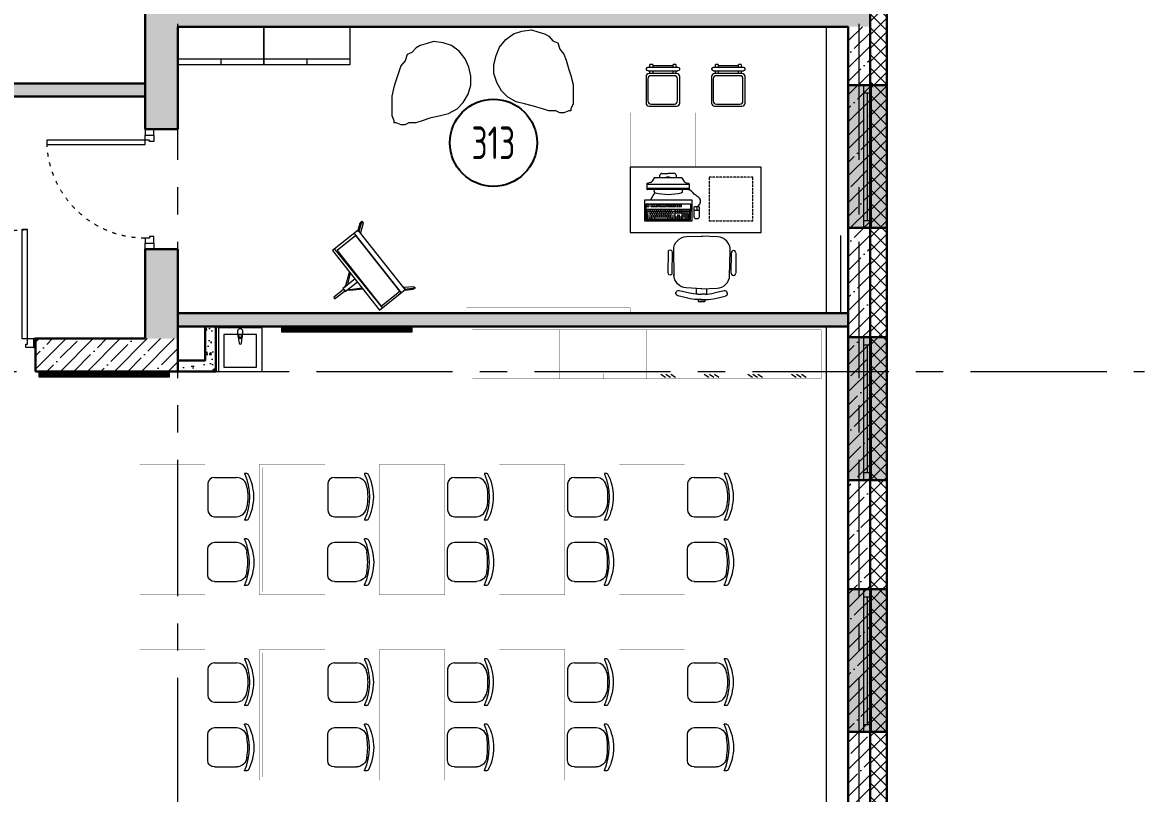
# Model space of a CAD drawing. Header units: millimetres. Extents: x -13407 to 95998, y -2611 to 109495.
# Drawn here: x 60740 to 71033, y 2378 to 9450 of the extents above; entities that cross this region are included whole.
import ezdxf
from ezdxf.enums import TextEntityAlignment as Align

# ---------------------------------------------------------------- set-up
doc = ezdxf.new("R2010")
doc.units = ezdxf.units.MM
for name, pattern in [('ACAD_ISO03W100', [30, 12, -18]), ('CENTER', [2, 1.25, -0.25, 0.25, -0.25]), ('HIDDEN', [6, 4, -2])]:
    doc.linetypes.add(name, pattern=pattern)
for name, color, linetype, lineweight in [('АР_Двери', 5, 'Continuous', 18), ('АР_Маркер экспликации', 239, 'Continuous', 13), ('АР_Навесной фасад', 5, 'Continuous', 5), ('АР_Номер помещения', 1, 'Continuous', 25), ('АР_Окна БЛОК', 250, 'Continuous', 13), ('АР_Оси', 193, 'Continuous', 9), ('АР_Перегородки газоблок', 165, 'Continuous', 30), ('АР_Перегородки газоблок_Штрих', 165, 'Continuous', 5), ('АР_Подоконники', 163, 'Continuous', 9), ('АР_Помещения_площадь', 19, 'Continuous', 9), ('АР_Сущ Несущая стена', 202, 'Continuous', 30), ('АР_Утеплитель', 250, 'Continuous', 9), ('АР_Штриховка монолит', 250, 'Continuous', 9), ('Сан.техника', 153, 'Continuous', 9), ('ТХ_мебель передв', 250, 'Continuous', 13), ('ТХ_обор_комп принт', 30, 'Continuous', 13), ('ТХ_ОСНОВНОЙ', 103, 'Continuous', 25)]:
    doc.layers.add(name, color=color, linetype=linetype, lineweight=lineweight)
doc.styles.add('ISOCPEUR', font='isocpeur.ttf', dxfattribs={"width": 0.7})
doc.styles.get("Standard").update_dxf_attribs({"font": 'arial.ttf'})
pattern_1 = [(45, (-951587.81, 109999.9), (-123.743687, 123.743687), []), (45, (-951464.07, 109999.9), (-123.743687, 123.743687), [218.75, -43.75, 0, -43.75])]
pattern_2 = [(50, (-58072.46, -55205.68), (215.17805, -18.82564), [22.5, -247.5]), (355, (-58072.46, -55205.68), (-41.6254, 225.65764), [18, -198]), (100.45144, (-58054.53, -55207.25), (173.55265, 206.832), [19.12206, -210.34263]), (46.1842, (-58072.46, -55145.68), (320.1724, -49.6558), [33.75, -371.25]), (96.63564, (-58045.78, -55149.82), (280.3986, 292.2356), [28.6831, -315.5141]), (351.18416, (-58072.46, -55145.68), (280.3986, 292.2356), [27, -297]), (21, (-58042.46, -55160.68), (179.07212, -120.78567), [22.5, -247.5]), (326, (-58042.46, -55160.68), (72.9946, 217.545), [18, -198]), (71.45144, (-58027.54, -55170.75), (252.0667, 96.75935), [19.12206, -210.34263]), (37.5, (-58072.46, -55205.68), (3.647957, 99.868156), [0, -195.6, 0, -201, 0, -198.75]), (7.5, (-58072.46, -55205.68), (78.92086, 118.32351), [0, -114.6, 0, -191.1, 0, -75.75]), (327.5, (-58139.36, -55205.68), (160.14673, -6.76646), [0, -75, 0, -234, 0, -310.5]), (317.5, (-58169.36, -55205.68), (174.95585, 30.0315), [0, -97.5, 0, -155.4, 0, -220.5])]

# ---------------------------------------------------------------- blocks, each defined once
blk = doc.blocks.new('*U225')
h = blk.add_hatch(color=253)
h.dxf.hatch_style = 1
h.paths.add_polyline_path([(-1310, -140), (0, -140), (0, 220), (-1310, 220)])
at = {"color": 253, "lineweight": 30}
for p, q in [((-1310, -140), (-1310, 220)), ((0, -140), (0, 220))]:
    blk.add_line(p, q, dxfattribs=at)
at = {"color": 253}
for p, q in [((0, 220), (-1310, 220)), ((-1310, 70), (0, 70)), ((-1310, 0), (0, 0)), ((-1240, 0), (-1240, 70)), ((-1240, 35), (-70, 35)), ((-70, 0), (-70, 70)), ((-1310, -140), (0, -140)), ((-1310, -140), (-1310, -140)), ((-1310, -140), (-1310, -140)), ((0, -140), (0, -140)), ((0, -140), (0, -140))]:
    blk.add_line(p, q, dxfattribs=at)
blk = doc.blocks.new('*U226')
h = blk.add_hatch(color=253)
h.dxf.hatch_style = 1
h.paths.add_polyline_path([(-1310, -140), (0, -140), (0, 220), (-1310, 220)])
at = {"color": 253, "lineweight": 30}
for p, q in [((-1310, -140), (-1310, 220)), ((0, -140), (0, 220))]:
    blk.add_line(p, q, dxfattribs=at)
at = {"color": 253}
for p, q in [((0, 220), (-1310, 220)), ((-1310, 70), (0, 70)), ((-1310, 0), (0, 0)), ((-1240, 0), (-1240, 70)), ((-1240, 35), (-70, 35)), ((-70, 0), (-70, 70)), ((-1310, -140), (0, -140)), ((-1310, -140), (-1310, -140)), ((-1310, -140), (-1310, -140)), ((0, -140), (0, -140)), ((0, -140), (0, -140))]:
    blk.add_line(p, q, dxfattribs=at)
blk = doc.blocks.new('*U227')
h = blk.add_hatch(color=253)
h.dxf.hatch_style = 1
h.paths.add_polyline_path([(-1310, -140), (0, -140), (0, 220), (-1310, 220)])
at = {"color": 253, "lineweight": 30}
for p, q in [((-1310, -140), (-1310, 220)), ((0, -140), (0, 220))]:
    blk.add_line(p, q, dxfattribs=at)
at = {"color": 253}
for p, q in [((0, 220), (-1310, 220)), ((-1310, 70), (0, 70)), ((-1310, 0), (0, 0)), ((-1240, 0), (-1240, 70)), ((-1240, 35), (-70, 35)), ((-70, 0), (-70, 70)), ((-1310, -140), (0, -140)), ((-1310, -140), (-1310, -140)), ((-1310, -140), (-1310, -140)), ((0, -140), (0, -140)), ((0, -140), (0, -140))]:
    blk.add_line(p, q, dxfattribs=at)
blk = doc.blocks.new('Полуторная_на лестницу')
at = {"color": 253}
for points in [[(75, 80), (75, 1080), (125, 1080), (125, 80)], [(1375, 430), (1375, 80), (1425, 80), (1425, 430)]]:
    blk.add_lwpolyline(points, close=True, dxfattribs=at)
for points in [[(0, 0), (0, 80), (20, 80), (20, 0), (0, 0)], [(20, 80), (20, 0), (90, 0), (90, 30), (75, 30), (75, 80), (20, 80)], [(1480, 80), (1480, 0), (1410, 0), (1410, 30), (1425, 30), (1425, 80), (1480, 80)], [(1500, 0), (1500, 80), (1480, 80), (1480, 0), (1500, 0)]]:
    blk.add_lwpolyline(points, dxfattribs=at)
at = {"color": 253, "linetype": 'ACAD_ISO03W100', "ltscale": 3}
for centre, radius, start, end in [((75, 80), 1000, 0, 90), ((1465, 40), 392, 95.9075, 174.0925)]:
    blk.add_arc(centre, radius, start, end, dxfattribs=at)
blk = doc.blocks.new('*U168')
at = {"color": 253}
for points in [[(-55, -80), (-55, 0), (-115, 0), (-115, -40), (-100, -40), (-100, -80), (-55, -80)], [(0, 0), (0, -80), (-55, -80), (-55, 0), (0, 0)], [(-1100, 0), (-1100, -80), (-1045, -80), (-1045, 0), (-1100, 0)], [(-1045, -80), (-1045, 0), (-985, 0), (-985, -40), (-1000, -40), (-1000, -80), (-1045, -80)]]:
    blk.add_lwpolyline(points, dxfattribs=at)
blk.add_lwpolyline([(-100, -80), (-100, -980), (-140, -980), (-140, -80)], close=True, dxfattribs=at)
at = {"color": 253, "linetype": 'ACAD_ISO03W100', "ltscale": 3}
blk.add_arc((-100, -80), 900, 180, 270, dxfattribs=at)
blk = doc.blocks.new('*U333')
at = {"layer": 'АР_Номер помещения', "color": 253}
blk.add_circle((-13868, 1606), 400, dxfattribs=at)
at = {"layer": 'АР_Номер помещения', "color": 253, "style": 'ISOCPEUR', "width": 0.7}
blk.add_attdef('НОМЕР_ПОМЕЩЕНИЯ', text='', height=300, dxfattribs=at).set_placement((-13868, 1606), align=Align.MIDDLE_CENTER)
at = {"layer": 'АР_Помещения_площадь', "color": 253, "lineweight": 30, "width": 0.7, "flags": 104}
blk.add_attdef('ИМЯ_ПОМЕЩЕНИЯ', text='', height=100, dxfattribs=at).set_placement((158, 1217), align=Align.MIDDLE_CENTER)
blk = doc.blocks.new('сан.техника')
at = {"layer": 'Сан.техника', "color": 253, "linetype": 'Continuous', "lineweight": 5}
for p, q in [((-27, 168), (-79, 161)), ((-27, 168), (-79, 161)), ((-79, 139), (-27, 132)), ((-79, 139), (-27, 132)), ((25, 175), (-17, 171)), ((25, 175), (-17, 171)), ((-17, 129), (25, 125)), ((-17, 129), (25, 125)), ((-15, 164), (0, 164)), ((-15, 164), (0, 164)), ((0, 136), (-15, 136)), ((0, 136), (-15, 136)), ((0, 164), (0, 136)), ((0, 164), (0, 136))]:
    blk.add_line(p, q, dxfattribs=at)
for points in [[(59, 350), (-341, 350), (-341, -50), (59, -50)], [(0, 300), (-300, 300), (-300, 0), (0, 0)], [(0, 300), (-300, 300), (-300, 0), (0, 0)]]:
    blk.add_lwpolyline(points, close=True, dxfattribs=at)
for centre, radius, start, end in [((-78, 150), 11.2, 97.1386, 262.8608), ((-78, 150), 11.2, 97.1386, 262.8608), ((-15, 150), 21.1, 122.7707, 237.2287), ((-15, 150), 21.1, 122.7707, 237.2287), ((-15, 150), 13.6, 89.9997, 269.9997), ((-15, 150), 13.6, 89.9997, 269.9997), ((-15, 150), 21.1, 95.1693, 122.7707), ((-15, 150), 21.1, 95.1693, 122.7707), ((-15, 150), 21.1, 237.2287, 264.8301), ((-15, 150), 21.1, 237.2287, 264.8301), ((25, 150), 25, 269.9997, 89.9997), ((25, 150), 25, 269.9997, 89.9997)]:
    blk.add_arc(centre, radius, start, end, dxfattribs=at)
blk = doc.blocks.new('У058')
at = {"layer": 'ТХ_мебель передв', "color": 253, "ltscale": 100}
for points, const_width in [([(70477.5, 42777), (71077.5, 42777), (71077.5, 41577), (70477.5, 41577)], 2), ([(70507.5, 42747), (71077.5, 42747), (71077.5, 41607), (70507.5, 41607)], 1)]:
    blk.add_lwpolyline(points, close=True, dxfattribs=dict(at, const_width=const_width))
blk = doc.blocks.new('У060')
at = {"layer": 'ТХ_мебель передв', "color": 253, "lineweight": 0, "ltscale": 100, "transparency": 33554687}
for points in [[(66977, 41938), (67178, 41938)], [(67273, 41969), (67252, 41969)], [(66914, 41636), (66914, 41874)], [(66977, 41578), (67178, 41578)], [(67273, 41541), (67252, 41541)]]:
    blk.add_lwpolyline(points, dxfattribs=at)
for centre, radius, start, end in [((66774, 41755), 522, 336.4029, 23.5971), ((66737, 41755), 544, 350.2064, 9.7936)]:
    blk.add_arc(centre, radius, start, end, dxfattribs=at)
for points in [[(66914, 41874), (66914, 41906), (66940, 41938), (66977, 41938)], [(67178, 41938), (67226, 41938), (67268, 41895), (67273, 41848)], [(67252, 41964), (67247, 41964), (67252, 41969), (67252, 41969)], [(67273, 41969), (67279, 41969), (67279, 41964), (67284, 41964)], [(66977, 41578), (66940, 41578), (66914, 41604), (66914, 41636)], [(67273, 41668), (67268, 41615), (67226, 41578), (67178, 41578)], [(67252, 41541), (67252, 41541), (67252, 41541), (67252, 41546)]]:
    blk.add_open_spline(points, degree=3, dxfattribs=at)
blk.add_open_spline([(67284, 41964), (67353, 41832), (67353, 41678), (67284, 41546), (67279, 41546), (67279, 41541), (67273, 41541)], degree=3, knots=[0, 0, 0, 0, 1, 1, 1, 2, 2, 2, 2], dxfattribs=at)
blk = doc.blocks.new('A$C3da1b1ea')
at = {"color": 253, "lineweight": 0}
blk.add_lwpolyline([(0, 0), (50, 0), (50, -1200), (0, -1200), (0, 0)], dxfattribs=at)
blk = doc.blocks.new('У062-2')
at = {"layer": 'ТХ_мебель передв', "color": 253, "ltscale": 100}
for p, q in [((73687, 43374.5), (73729.5, 43402.5)), ((73733, 43374.5), (73775.5, 43402.5)), ((73779, 43374.5), (73821.5, 43402.5)), ((74087, 43374.5), (74129.5, 43402.5)), ((74133, 43374.5), (74175.5, 43402.5)), ((74179, 43374.5), (74221.5, 43402.5))]:
    blk.add_line(p, q, dxfattribs=at)
for points, const_width in [([(73549.5, 43813.5), (74349.5, 43813.5), (74349.5, 43363.5), (73549.5, 43363.5)], 2), ([(73549.5, 43363.5), (74349.5, 43363.5), (74349.5, 43413.5), (73549.5, 43413.5)], 1)]:
    blk.add_lwpolyline(points, close=True, dxfattribs=dict(at, const_width=const_width))
at = {"layer": 'ТХ_мебель передв', "color": 253, "ltscale": 100, "const_width": 1}
blk.add_lwpolyline([(73949.5, 43413.5), (73949.5, 43363.5)], dxfattribs=at)
blk = doc.blocks.new('стол с тумбой 1200х600')
at = {"color": 253}
blk.add_lwpolyline([(-19012, 19801), (-19012, 21001), (-19612, 21001), (-19612, 19801)], close=True, dxfattribs=at)
at = {"color": 253, "linetype": 'HIDDEN', "ltscale": 0.1}
blk.add_lwpolyline([(-19505, 19875), (-19105, 19875), (-19105, 20275), (-19505, 20275)], close=True, dxfattribs=at)
blk = doc.blocks.new('М-60')
at = {"color": 253, "extrusion": (-6.19742e-05, 0.000470712, 1)}
for p, q in [((7035415, 1186627, 0), (7035232, 1186627, 0)), ((7035232, 1186586, 0), (7035416, 1186587, 0)), ((7034998, 1186438, 0), (7035020, 1186531, 0)), ((7035068, 1186520, 0), (7035047, 1186426, 0)), ((7035049, 1186549, 0), (7035051, 1186549, 0)), ((7035202, 1186569, 0), (7035439, 1186576, 0)), ((7035086, 1186313, 0), (7035093, 1186455, 0)), ((7035563, 1186460, 0), (7035570, 1186313, 0)), ((7034971, 1186283, 0), (7034970, 1186343, 0)), ((7034989, 1186343, 0), (7034971, 1186343, 0)), ((7034971, 1186343, 0), (7034971, 1186283, 0)), ((7034989, 1186283, 0), (7034971, 1186283, 0)), ((7034989, 1186313, 0), (7034989, 1186356, 0)), ((7034989, 1186313, 0), (7034989, 1186343, 0)), ((7034989, 1186313, 0), (7034989, 1186283, 0)), ((7034989, 1186313, 0), (7034990, 1186270, 0)), ((7035037, 1186344, 0), (7035037, 1186313, 0)), ((7035038, 1186283, 0), (7035037, 1186314, 0)), ((7035038, 1186361, 0), (7035088, 1186361, 0)), ((7035086, 1186315, 0), (7035095, 1186173, 0)), ((7035565, 1186174, 0), (7035570, 1186322, 0)), ((7035000, 1186188, 0), (7035023, 1186096, 0)), ((7035038, 1186266, 0), (7035089, 1186266, 0)), ((7035071, 1186108, 0), (7035048, 1186201, 0)), ((7035053, 1186078, 0), (7035054, 1186078, 0)), ((7035206, 1186060, 0), (7035443, 1186057, 0)), ((7035236, 1186044, 0), (7035420, 1186046, 0)), ((7035420, 1186005, 0), (7035237, 1186003, 0))]:
    blk.add_line(p, q, dxfattribs=at)
for centre, start, end in [((7035230, 1186606, 122), 84.9987, 275.5247), ((7035417, 1186607, 122), 264.9987, 95.5247), ((7035234, 1186024, 122), 85.3479, 275.874), ((7035422, 1186026, 122), 265.3479, 95.874)]:
    blk.add_arc(centre, 20.6, start, end, dxfattribs=at)
at = {"color": 253, "extrusion": (6.19742e-05, -0.000470712, -1)}
for centre, major_axis, start_param, end_param in [((7035043, 1186525, 0), (15.6, 18.5, 0), 4.240369, 5.829345), ((7035045, 1186525, 0), (15.6, 18.5, 0), -0.45384, 1.098777), ((7035213, 1186449, 0), (77.8, 92.6, 0), 4.061153, 5.558057), ((7035442, 1186455, 0), (77.8, 92.6, 0), -0.725128, 0.826554), ((7035352, 1186356, 0), (-278, 234, 0), 5.584367, 5.811166), ((7035400, 1186344, 0), (234, 278, 0), 4.01357, 4.240369)]:
    blk.add_ellipse(centre, major_axis=major_axis, ratio=1, start_param=start_param, end_param=end_param, dxfattribs=at)
at = {"color": 253, "extrusion": (-6.19742e-05, 0.000470712, 1)}
for centre, major_axis, start_param, end_param in [((7035401, 1186288, 0), (238, -274, 0), 4.01357, 4.240369), ((7035353, 1186275, 0), (-274, -238, 0), 5.584367, 5.811166), ((7035047, 1186101, 0), (15.8, -18.3, 0), 4.240369, 5.829345), ((7035048, 1186102, 0), (15.8, -18.3, 0), -0.45384, 1.098777), ((7035215, 1186180, 0), (79.2, -91.4, 0), 4.061153, 5.558057), ((7035444, 1186178, 0), (79.2, -91.4, 0), -0.725128, 0.826554)]:
    blk.add_ellipse(centre, major_axis=major_axis, ratio=1, start_param=start_param, end_param=end_param, dxfattribs=at)
blk = doc.blocks.new('стул 5  340х340')
at = {"color": 253, "linetype": 'ByBlock', "extrusion": (-6.19742e-05, 0.000470712, 1)}
for p, q in [((-15375, 16628, 197), (-15375, 16620, 197)), ((-15087, 16642, 197), (-15361, 16642, 197)), ((-15361, 16606, 197), (-15087, 16606, 197)), ((-15341, 16665, 197), (-15316, 16665, 197)), ((-15341, 16665, 197), (-15341, 16642, 197)), ((-15341, 16606, 197), (-15341, 16583, 197)), ((-15316, 16642, 197), (-15316, 16665, 197)), ((-15316, 16653, 197), (-15129, 16653, 197)), ((-15316, 16583, 197), (-15316, 16606, 197)), ((-15129, 16665, 197), (-15104, 16665, 197)), ((-15129, 16665, 197), (-15129, 16642, 197)), ((-15129, 16606, 197), (-15129, 16583, 197)), ((-15104, 16642, 197), (-15104, 16665, 197)), ((-15104, 16583, 197), (-15104, 16606, 197)), ((-15073, 16620, 197), (-15073, 16628, 197))]:
    blk.add_line(p, q, dxfattribs=at)
at = {"color": 253, "ltscale": 100, "extrusion": (-6.19742e-05, 0.000470712, 1), "elevation": 206}
for points in [[(-15348, 16583), (-15097, 16583, -0.414169), (-15068, 16554), (-15068, 16312, -0.414258), (-15097, 16283), (-15348, 16283, -0.414169), (-15377, 16312), (-15377, 16554, -0.414258)], [(-15328, 16563), (-15114, 16563, -0.414214), (-15085, 16534), (-15085, 16331, -0.414214), (-15114, 16302), (-15328, 16302, -0.414214), (-15357, 16331), (-15357, 16534, -0.414214)]]:
    blk.add_lwpolyline(points, format="xyb", close=True, dxfattribs=at)
at = {"color": 253, "linetype": 'ByBlock', "extrusion": (-6.19742e-05, 0.000470712, 1)}
for centre, start, end in [((-15361, 16628, 206), 90, 180), ((-15361, 16620, 206), 180, 270), ((-15087, 16628, 206), 0, 90), ((-15087, 16620, 206), 270, 0)]:
    blk.add_arc(centre, 13.9, start, end, dxfattribs=at)
blk = doc.blocks.new('ПК-2')
at = {"color": 253, "extrusion": (6.19742e-05, -0.000470712, 1)}
for p, q in [((7035967, 1186828, 95), (7035877, 1186827, 95)), ((7035877, 1186827, 95), (7035878, 1186571, 95)), ((7035895, 1186827, 95), (7035896, 1186571, 95)), ((7035913, 1186828, 95), (7035914, 1186571, 95)), ((7035931, 1186828, 95), (7035932, 1186571, 95)), ((7035949, 1186828, 95), (7035950, 1186571, 95)), ((7035967, 1186828, 95), (7035968, 1186571, 95)), ((7036008, 1186828, 95), (7035990, 1186828, 95)), ((7036149, 1186443, 95), (7036148, 1186828, 95)), ((7036200, 1186830, 95), (7036150, 1186830, 95)), ((7036158, 1186441, 95), (7036157, 1186830, 95)), ((7036194, 1186441, 95), (7036193, 1186830, 95)), ((7036212, 1186795, 95), (7036202, 1186828, 95)), ((7036253, 1186762, 95), (7036224, 1186780, 95)), ((7036256, 1186513, 95), (7036255, 1186758, 95)), ((7036294, 1186692, 95), (7036295, 1186635, 95)), ((7036295, 1186579, 95), (7036295, 1186635, 95)), ((7035878, 1186566, 95), (7035878, 1186512, 95)), ((7035878, 1186508, 95), (7035878, 1186436, 95)), ((7035896, 1186566, 95), (7035896, 1186512, 95)), ((7035896, 1186508, 95), (7035896, 1186454, 95)), ((7035914, 1186549, 95), (7035914, 1186531, 95)), ((7035914, 1186508, 95), (7035914, 1186436, 95)), ((7035932, 1186567, 95), (7035932, 1186513, 95)), ((7035932, 1186508, 95), (7035932, 1186454, 95)), ((7035950, 1186567, 95), (7035950, 1186513, 95)), ((7035950, 1186508, 95), (7035950, 1186436, 95)), ((7035968, 1186567, 95), (7035968, 1186513, 95)), ((7035968, 1186508, 95), (7035968, 1186436, 95)), ((7036254, 1186509, 95), (7036224, 1186491, 95)), ((7035878, 1186436, 95), (7035968, 1186436, 95)), ((7036201, 1186441, 95), (7036151, 1186441, 95)), ((7036213, 1186476, 95), (7036203, 1186443, 95))]:
    blk.add_line(p, q, dxfattribs=at)
at = {"color": 253, "extrusion": (6.19742e-05, -0.000470712, 1), "elevation": -28}
for points in [[(7035859, 1186850), (7035860, 1186414), (7036049, 1186414), (7036048, 1186850)], [(7035873, 1186837), (7035873, 1186427), (7036013, 1186427), (7036012, 1186837)]]:
    blk.add_lwpolyline(points, close=True, dxfattribs=at)
for points in [[(7035895, 1186802), (7035877, 1186802)], [(7035931, 1186797), (7035913, 1186797)], [(7035949, 1186802), (7035931, 1186802)], [(7035967, 1186811), (7035949, 1186811)], [(7035967, 1186794), (7035949, 1186794)], [(7035990, 1186828), (7035990, 1186811)], [(7036008, 1186811), (7035990, 1186811)], [(7035990, 1186794), (7035990, 1186725)], [(7036008, 1186794), (7035990, 1186794)], [(7036008, 1186828), (7036008, 1186811)], [(7036008, 1186794), (7036008, 1186725)], [(7036048, 1186795), (7036093, 1186771), (7036117, 1186752)], [(7035895, 1186785), (7035877, 1186785)], [(7035895, 1186759), (7035877, 1186759)], [(7035913, 1186785), (7035895, 1186785)], [(7035913, 1186768), (7035895, 1186768)], [(7035913, 1186751), (7035895, 1186751)], [(7035913, 1186734), (7035895, 1186734)], [(7035913, 1186716), (7035895, 1186716)], [(7035913, 1186699), (7035895, 1186699)], [(7035931, 1186779), (7035913, 1186779)], [(7035931, 1186762), (7035913, 1186762)], [(7035931, 1186745), (7035913, 1186745)], [(7035931, 1186728), (7035913, 1186728)], [(7035931, 1186711), (7035913, 1186711)], [(7035931, 1186694), (7035913, 1186694)], [(7035949, 1186785), (7035931, 1186785)], [(7035949, 1186768), (7035931, 1186768)], [(7035949, 1186751), (7035931, 1186751)], [(7035949, 1186734), (7035931, 1186734)], [(7035949, 1186717), (7035931, 1186717)], [(7035949, 1186699), (7035931, 1186699)], [(7035967, 1186776), (7035949, 1186776)], [(7035967, 1186759), (7035949, 1186759)], [(7035967, 1186742), (7035949, 1186742)], [(7035967, 1186725), (7035949, 1186725)], [(7035967, 1186708), (7035949, 1186708)], [(7035967, 1186691), (7035949, 1186691)], [(7036008, 1186777), (7035990, 1186776)], [(7036008, 1186759), (7035990, 1186759)], [(7036008, 1186742), (7035990, 1186742)], [(7036008, 1186725), (7035990, 1186725)], [(7035990, 1186717), (7035990, 1186648)], [(7036008, 1186717), (7035990, 1186717)], [(7036008, 1186700), (7035990, 1186700)], [(7036008, 1186717), (7036008, 1186648)], [(7035895, 1186640), (7035877, 1186639)], [(7035896, 1186614), (7035878, 1186614)], [(7035896, 1186597), (7035878, 1186597)], [(7035913, 1186682), (7035895, 1186682)], [(7035913, 1186665), (7035895, 1186665)], [(7035913, 1186648), (7035895, 1186648)], [(7035913, 1186631), (7035895, 1186631)], [(7035914, 1186614), (7035896, 1186614)], [(7035931, 1186677), (7035913, 1186677)], [(7035931, 1186660), (7035913, 1186660)], [(7035931, 1186643), (7035913, 1186643)], [(7035932, 1186626), (7035914, 1186626)], [(7035932, 1186608), (7035914, 1186608)], [(7035949, 1186682), (7035931, 1186682)], [(7035949, 1186665), (7035931, 1186665)], [(7035949, 1186648), (7035931, 1186648)], [(7035949, 1186631), (7035931, 1186631)], [(7035950, 1186614), (7035932, 1186614)], [(7035950, 1186597), (7035932, 1186597)], [(7035967, 1186674), (7035949, 1186674)], [(7035967, 1186657), (7035949, 1186657)], [(7035967, 1186640), (7035949, 1186640)], [(7035968, 1186623), (7035950, 1186623)], [(7035968, 1186605), (7035950, 1186605)], [(7036008, 1186682), (7035990, 1186682)], [(7036008, 1186665), (7035990, 1186665)], [(7036008, 1186648), (7035990, 1186648)], [(7035990, 1186640), (7035990, 1186571)], [(7036008, 1186640), (7035990, 1186640)], [(7036008, 1186623), (7035990, 1186623)], [(7036008, 1186606), (7035990, 1186605)], [(7036008, 1186588), (7035990, 1186588)], [(7036008, 1186640), (7036008, 1186571)], [(7035968, 1186571), (7035878, 1186571)], [(7035896, 1186567), (7035878, 1186567)], [(7035914, 1186549), (7035878, 1186549)], [(7035914, 1186531), (7035878, 1186531)], [(7035896, 1186513), (7035878, 1186513)], [(7035968, 1186508), (7035878, 1186508)], [(7035968, 1186490), (7035896, 1186490)], [(7035968, 1186567), (7035932, 1186567)], [(7035968, 1186549), (7035932, 1186549)], [(7035968, 1186531), (7035932, 1186531)], [(7035968, 1186513), (7035932, 1186513)], [(7036008, 1186571), (7035990, 1186571)], [(7035990, 1186567), (7035990, 1186513)], [(7036008, 1186567), (7035990, 1186567)], [(7036008, 1186549), (7035990, 1186549)], [(7036008, 1186531), (7035990, 1186531)], [(7036008, 1186513), (7035990, 1186513)], [(7036008, 1186513), (7035990, 1186513)], [(7036008, 1186567), (7036008, 1186513)], [(7035968, 1186472), (7035878, 1186472)], [(7035968, 1186454), (7035878, 1186454)], [(7035990, 1186372), (7035957, 1186372)]]:
    blk.add_lwpolyline(points, dxfattribs=at)
blk.add_lwpolyline([(7035882, 1186385), (7035882, 1186358, 0.19919), (7035884, 1186354, 0.098412), (7035891, 1186348, 0.055653), (7035901, 1186346, 0.042416), (7035915, 1186345), (7035979, 1186345, 0.114539), (7035983, 1186346, 0.103755), (7035987, 1186349, 0.091433), (7035989, 1186353, 0.084292), (7035990, 1186358), (7035990, 1186385, 0.084292), (7035989, 1186390, 0.091433), (7035986, 1186395, 0.103755), (7035983, 1186398, 0.114539), (7035978, 1186399), (7035914, 1186399, 0.042416), (7035901, 1186397, 0.055653), (7035891, 1186395, 0.098412), (7035884, 1186389, 0.19919)], format="xyb", close=True, dxfattribs=at)
for points in [[(7035968, 1186399, 0.114539), (7035964, 1186398, 0.103755), (7035960, 1186395, 0.091433), (7035958, 1186390, 0.084292), (7035957, 1186385), (7035957, 1186358, 0.084292), (7035958, 1186353, 0.091433), (7035960, 1186349, 0.103755), (7035964, 1186346, 0.114539), (7035968, 1186345, 0.114539)], [(7035990, 1186372, 0.397637), (7036050, 1186338, 0.110351), (7036067, 1186345, 0.08312), (7036080, 1186362, 0.014729), (7036105, 1186395, 0.170175), (7036149, 1186454, -0.037673)]]:
    blk.add_lwpolyline(points, format="xyb", dxfattribs=at)
at = {"color": 253, "extrusion": (6.19742e-05, -0.000470712, 1)}
for centre, radius, start, end in [((7036150, 1186828, -28), 1.8, 90.1091, 180.1091), ((7036200, 1186828, -28), 1.8, 0.1091, 90.1091), ((7036238, 1186803, -28), 27, 197.1145, 238.1415), ((7036579, 1186631, -28), 477, 165.3648, 179.8791), ((7036134, 1186746, -28), 18, 82.9331, 161.3058), ((7036116, 1186601, -28), 164, 78.7654, 82.9331), ((7036251, 1186758, -28), 4.5, 0.1091, 59.6301), ((7036293, 1186966, -28), 256, 261.5096, 266.4787), ((7036276, 1186692, -28), 18, 0.1091, 86.4787), ((7036579, 1186635, -28), 477, 180.3391, 194.8534), ((7036229, 1186635, -28), 33.8, 322.7271, 37.4911), ((7036135, 1186519, -28), 18, 198.9124, 277.2851), ((7036116, 1186664, -28), 164, 277.2851, 281.4528), ((7036239, 1186468, -28), 27, 122.0766, 163.1037), ((7036251, 1186513, -28), 4.5, 300.5881, 0.1091), ((7036295, 1186305, -28), 256, 93.7395, 98.7086), ((7036277, 1186579, -28), 18, 273.7395, 0.1091), ((7036151, 1186443, -28), 1.8, 180.1091, 270.1091), ((7036201, 1186443, -28), 1.8, 270.1091, 0.1091)]:
    blk.add_arc(centre, radius, start, end, dxfattribs=at)
blk = doc.blocks.new('Мольберт')
at = {"layer": 'ТХ_мебель передв', "color": 253, "lineweight": 0, "ltscale": 100, "transparency": 33554687}
for p, q in [((276894, -54031), (277535, -54295)), ((276815, -54237), (277445, -54507)), ((277445, -54639), (277423, -54544))]:
    blk.add_line(p, q, dxfattribs=at)
for points in [[(277291, -54010), (277334, -53904), (277323, -53893), (277270, -54010)], [(276794, -54279), (277434, -54549), (277550, -54274), (276910, -53999)], [(277254, -54031), (277259, -54020), (277238, -54036)], [(277286, -54036), (277291, -54036), (277291, -54052)], [(276831, -54242), (277429, -54496), (277513, -54295), (276915, -54041)], [(277445, -54639), (277423, -54629), (277402, -54539), (277434, -54549), (277429, -54539), (277450, -54618)]]:
    blk.add_lwpolyline(points, close=True, dxfattribs=at)
for points in [[(277148, -54100), (277238, -54036), (277238, -54031), (277138, -54100)], [(277244, -54142), (277302, -54015), (277270, -53999), (277212, -54131)], [(277307, -54168), (277281, -54057), (277291, -54052), (277318, -54174)], [(276804, -54279), (276720, -54338), (276741, -54338), (276815, -54290), (276794, -54279), (276794, -54274), (276730, -54317), (276720, -54338)]]:
    blk.add_lwpolyline(points, dxfattribs=at)
blk = doc.blocks.new('Шкаф канцелярский закрытый')
at = {"layer": 'ТХ_мебель передв', "color": 253}
blk.add_lwpolyline([(207495, -155297), (207495, -154509), (207146, -154509), (207146, -155297)], close=True, dxfattribs=at)
for points in [[(207199, -154509), (207199, -155297)], [(207199, -154903), (207146, -154903)]]:
    blk.add_lwpolyline(points, dxfattribs=at)
blk = doc.blocks.new('У081')
at = {"layer": 'ТХ_мебель передв', "color": 253, "lineweight": 0, "ltscale": 100, "transparency": 33554687}
blk.add_lwpolyline([(136392, 64096), (136373, 64154), (136354, 64217), (136334, 64255), (136290, 64293), (136271, 64338), (136214, 64357), (136169, 64395), (136112, 64414), (136029, 64440), (135972, 64459), (135890, 64478), (135807, 64478), (135750, 64478), (135712, 64478), (135667, 64459), (135648, 64459), (135648, 64440), (135629, 64395), (135629, 64357), (135648, 64319), (135648, 64255), (135667, 64198), (135693, 64116), (135712, 64033), (135731, 63957), (135775, 63880), (135833, 63823), (135909, 63779), (135991, 63753), (136074, 63753), (136157, 63772), (136233, 63804), (136303, 63861), (136354, 63931), (136379, 64008)], close=True, dxfattribs=at)
blk = doc.blocks.new('У051-2')
at = {"layer": 'ТХ_мебель передв', "color": 253, "ltscale": 100}
for points, const_width in [([(73549.5, 44725), (74349.5, 44725), (74349.5, 44275), (73549.5, 44275)], 2), ([(73549.5, 44275), (74349.5, 44275), (74349.5, 44325), (73549.5, 44325)], 1)]:
    blk.add_lwpolyline(points, close=True, dxfattribs=dict(at, const_width=const_width))
at = {"layer": 'ТХ_мебель передв', "color": 253, "ltscale": 100, "const_width": 1}
blk.add_lwpolyline([(73949.5, 44325), (73949.5, 44275)], dxfattribs=at)

msp = doc.modelspace()

# ---------------------------------------------------------------- hatches: boundary and pattern name
at = {"layer": 'АР_Перегородки газоблок_Штрих', "ltscale": 100}
h = msp.add_hatch(dxfattribs=at)
h.set_pattern_fill('AR-CONC', color=253, scale=30)
h.set_pattern_definition(pattern_2)
h.paths.add_polyline_path([(55674.6, 8890), (61865, 8890), (61865, 8770), (55590, 8770.8), (55675.4, 8770)])
h = msp.add_hatch(dxfattribs=at)
h.set_pattern_fill('AR-CONC', color=253, scale=30)
h.set_pattern_definition(pattern_2)
h.paths.add_polyline_path([(68315, 6783), (62165.3, 6783), (62165.3, 6663), (68315, 6663)])
h = msp.add_hatch(dxfattribs=at)
h.set_pattern_fill('AR-CONC', color=253, scale=30)
h.set_pattern_definition(pattern_2)
h.paths.add_polyline_path([(62515.3, 6263), (62515.3, 6663), (62415.3, 6663), (62415.3, 6363), (62165.3, 6363), (62165.3, 6263)])
at = {"layer": 'АР_Утеплитель', "ltscale": 100}
h = msp.add_hatch(dxfattribs=at)
h.set_pattern_fill('ANSI37', color=253, scale=700)
h.set_pattern_definition([(45, (-945096.63, 49153.53), (-61.871843, 61.871843), []), (135, (-945096.63, 49153.53), (-61.871843, -61.871843), [])])
h.paths.add_polyline_path([(14829.8, 47170), (17959.8, 47170), (17959.8, 44240), (21080, 44240), (21080, 36220), (17279.8, 36220), (17279.8, 36090), (11889.8, 36090), (11889.8, 27480), (16865, 27480), (16865, 31445), (51665, 31445), (51665, 27480), (62165, 27480), (62165, 9610), (68515, 9610), (68515, -100), (55415, -100), (55415, 6250), (47535, 6250), (47535, 11440), (38999.7, 11440), (38999.7, 11040), (39149.7, 11040), (39149.7, 11290), (47385, 11290), (47385, 6100), (55265, 6100), (55265, -250), (68665, -250), (68665, 9760), (62315, 9760), (62315, 27630), (51815, 27630), (51815, 31595), (16715, 31595), (16715, 27630), (12039.8, 27630), (12039.8, 35940), (17429.8, 35940), (17429.8, 36070), (21230, 36070), (21230, 44390), (18109.8, 44390), (18109.8, 47320), (14979.8, 47320), (14979.8, 47738.8), (14834.2, 47738.8)])
at = {"layer": 'АР_Штриховка монолит', "ltscale": 100}
h = msp.add_hatch(dxfattribs=at)
h.set_pattern_fill('ANSI35', color=253, scale=700)
h.set_pattern_definition(pattern_1)
h.paths.add_polyline_path([(62165, 7371.7), (61865, 7371.7), (61865, 6550), (62165, 6550)])
h.paths.add_polyline_path([(61865, 8471.7), (62165, 8471.7), (62165, 9410), (68315, 9410), (68515, 9410), (68515, 9610), (62165, 9610), (62165, 27280.4), (61965, 27279.6), (61965, 9610), (61865, 9610)])
h = msp.add_hatch(dxfattribs=at)
h.set_pattern_fill('ANSI35', color=253, scale=700)
h.set_pattern_definition(pattern_1)
h.paths.add_polyline_path([(68515, 9410), (68315, 9410), (68315, 100), (68315, -100), (68515, -100)])
h = msp.add_hatch(dxfattribs=at)
h.set_pattern_fill('ANSI35', color=253, scale=700)
h.set_pattern_definition([(45, (-951166.75, 116349.9), (-123.743687, 123.743687), []), (45, (-951043.01, 116349.9), (-123.743687, 123.743687), [218.75, -43.75, 0, -43.75])])
h.paths.add_polyline_path([(62165, 6550), (61865, 6550), (60860.7, 6550), (60860.7, 6250), (62165, 6250)])

# ---------------------------------------------------------------- linework, layer by layer
at = {"layer": 'АР_Навесной фасад', "color": 253, "ltscale": 100}
for points in [[(68665, -250), (68665.4, 9760)], [(68675, -260), (68675.4, 9770)]]:
    msp.add_lwpolyline(points, dxfattribs=at)
at = {"layer": 'АР_Оси', "color": 253, "linetype": 'CENTER', "ltscale": 1000}
for p, q in [((62165, -1811.3), (62165, 32496.2)), ((68415, -1811.3), (68415, 32496.2)), ((-12563.8, 6250), (71033.4, 6250))]:
    msp.add_line(p, q, dxfattribs=at)
at = {"layer": 'АР_Перегородки газоблок', "color": 253, "ltscale": 100}
for points in [[(55675, 8890), (61865, 8890)], [(55675, 8770), (61865, 8770)], [(62165.3, 6783), (68315, 6783)], [(62165.3, 6663), (68315, 6663)]]:
    msp.add_lwpolyline(points, dxfattribs=at)
msp.add_lwpolyline([(62515, 6663), (62515, 6250), (62165, 6250), (62165, 6350), (62415, 6350), (62415, 6663)], close=True, dxfattribs=at)
at = {"layer": 'АР_Подоконники', "color": 253, "ltscale": 100}
for p, q in [((68115, 6783), (68115, 9410)), ((68115, 300), (68115, 6663))]:
    msp.add_line(p, q, dxfattribs=at)
at = {"layer": 'АР_Сущ Несущая стена', "color": 253, "ltscale": 100}
for p, q in [((61865.3, 8471.7), (61865, 9610)), ((68515, -100), (68515, 9610)), ((62165, 8471.7), (62165, 9410)), ((62165, 9410), (68315, 9410)), ((68315, 100), (68315, 9410)), ((61865.3, 7371.7), (62165.3, 7371.7)), ((62165, 6250), (62165, 7371.7)), ((61865, 6550), (60860.7, 6550)), ((60860.7, 6550), (60860.7, 6250)), ((62165, 6250), (60860.7, 6250))]:
    msp.add_line(p, q, dxfattribs=at)
for points in [[(62165.3, 8471.7), (61865.3, 8471.7)], [(61865, 7371.7), (61865, 6550)]]:
    msp.add_lwpolyline(points, dxfattribs=at)
at = {"layer": 'ТХ_мебель передв', "color": 253, "ltscale": 100}
msp.add_line((68245.3, 7494.9), (68245.3, 6782.9), dxfattribs=at)
at = {"layer": 'ТХ_мебель передв', "color": 253, "ltscale": 100, "const_width": 2}
for points in [[(66315, 8622.9), (66915, 8622.9), (66915, 8122.9), (66315, 8122.9)], [(66915, 8622.9), (67515, 8622.9), (67515, 8122.9), (66915, 8122.9)]]:
    msp.add_lwpolyline(points, close=True, dxfattribs=at)
at = {"layer": 'ТХ_мебель передв', "color": 253, "lineweight": 0, "ltscale": 100, "transparency": 33554687, "const_width": 2}
msp.add_lwpolyline([(64815, 6782.9), (64815, 6832.9), (66315, 6832.9), (66315, 6782.9)], close=True, dxfattribs=at)
at = {"layer": 'ТХ_мебель передв', "color": 253, "ltscale": 100, "const_width": 50}
for points in [[(64315.2, 6638), (63115.2, 6638)], [(62090.5, 6225), (60890.5, 6225)]]:
    msp.add_lwpolyline(points, dxfattribs=at)

# ---------------------------------------------------------------- block references
at = {"layer": 'АР_Двери', "color": 253, "xscale": -1, "rotation": 270}
msp.add_blockref('*U168', (61945.3, 8471.7), dxfattribs=at)
at = {"layer": 'АР_Двери', "color": 253, "xscale": -1}
msp.add_blockref('Полуторная_на лестницу', (60860.7, 6470), dxfattribs=at)
at = {"layer": 'АР_Маркер экспликации', "color": 253}
ref = msp.add_blockref('*U333', (78928.8, 6740.6), dxfattribs=at)
ref.add_attrib('НОМЕР_ПОМЕЩЕНИЯ', '313', dxfattribs={"layer": 'АР_Номер помещения', "color": 253, "height": 300, "style": 'ISOCPEUR', "width": 0.7}).set_placement((65060.3, 8346.2), align=Align.MIDDLE_CENTER)
at = {"layer": 'АР_Окна БЛОК', "color": 253, "rotation": 270}
for name, p in [('*U227', (68455.3, 7565)), ('*U226', (68455.3, 5253)), ('*U225', (68455.3, 2943))]:
    msp.add_blockref(name, p, dxfattribs=at)
at = {"layer": 'Сан.техника', "color": 253, "rotation": 89.99999999999999}
msp.add_blockref('сан.техника', (62888.4, 6589.2), dxfattribs=at)
at = {"layer": 'ТХ_мебель передв', "color": 253, "xscale": -1}
for name, p, rotation in [('У081', (1312.7, -127009.4), 270), ('У060', (-4473.5, 46854.8), 180), ('У060', (-3373.5, 46854.8), 180), ('У060', (-2273.5, 46854.8), 180), ('У060', (-1173.5, 46854.8), 180), ('У060', (-73.5, 46854.8), 180), ('У060', (-4473.5, 45154.8), 180), ('У060', (-3373.5, 45154.8), 180), ('У060', (-2273.5, 45154.8), 180), ('У060', (-1173.5, 45154.8), 180), ('У060', (-73.5, 45154.8), 180)]:
    msp.add_blockref(name, p, dxfattribs=dict(at, rotation=rotation))
at = {"layer": 'ТХ_мебель передв', "color": 253}
for name, p, rotation in [('У081', (128606.7, -127115.9), 90), ('стол с тумбой 1200х600', (87316.1, 27135.1), 90), ('М-60', (1141248.9, -7046056.9, 0), 89.08873266248858)]:
    msp.add_blockref(name, p, dxfattribs=dict(at, rotation=rotation))
at = {"layer": 'ТХ_мебель передв', "color": 253, "ltscale": 100, "xscale": -1}
for p in [(51392.5, -7601.3, -197), (51992.5, -7601.3, -197)]:
    msp.add_blockref('стул 5  340х340', p, dxfattribs=at)
at = {"layer": 'ТХ_мебель передв', "color": 253, "lineweight": 0, "xscale": -1, "rotation": 90}
for p in [(63115.2, 6663), (60890.5, 6250)]:
    msp.add_blockref('A$C3da1b1ea', p, dxfattribs=at)
at = {"layer": 'ТХ_мебель передв', "color": 253, "xscale": -1}
for name, p in [('У051-2', (139216.7, -38093.2)), ('У051-2', (140016.7, -38093.2)), ('У062-2', (140816.7, -37181.7)), ('У062-2', (141616.7, -37181.7))]:
    msp.add_blockref(name, p, dxfattribs=at)
at = {"layer": 'ТХ_мебель передв', "color": 253}
for name, p in [('У058', (-8662.3, -37377.2)), ('У058', (-7562.3, -37377.2)), ('У058', (-6462.3, -37377.2)), ('У058', (-5362.3, -37377.2)), ('У058', (-4262.3, -37377.2)), ('У060', (-4473.5, -37255.2)), ('У060', (-3373.5, -37255.2)), ('У060', (-2273.5, -37255.2)), ('У060', (-1173.5, -37255.2)), ('У060', (-73.5, -37255.2)), ('У058', (-8662.3, -39077.2)), ('У058', (-7562.3, -39077.2)), ('У058', (-6462.3, -39077.2)), ('У058', (-5362.3, -39077.2)), ('У058', (-4262.3, -39077.2)), ('У060', (-4473.5, -38955.2)), ('У060', (-3373.5, -38955.2)), ('У060', (-2273.5, -38955.2)), ('У060', (-1173.5, -38955.2)), ('У060', (-73.5, -38955.2))]:
    msp.add_blockref(name, p, dxfattribs=at)
at = {"layer": 'ТХ_обор_комп принт', "color": 253, "rotation": 89.89091805478239}
msp.add_blockref('ПК-2', (1239899.4, -7030475.7, -95), dxfattribs=at)
at = {"layer": 'ТХ_ОСНОВНОЙ', "color": 253, "xscale": -1, "rotation": 270}
for p in [(217462.4, -198085.5), (218251.2, -198085.5)]:
    msp.add_blockref('Шкаф канцелярский закрытый', p, dxfattribs=at)
at = {"layer": 'ТХ_ОСНОВНОЙ', "color": 253, "rotation": 151.4139230194709}
msp.add_blockref('Мольберт', (281332.7, -173102.1), dxfattribs=at)

doc.saveas('drawing.dxf')
